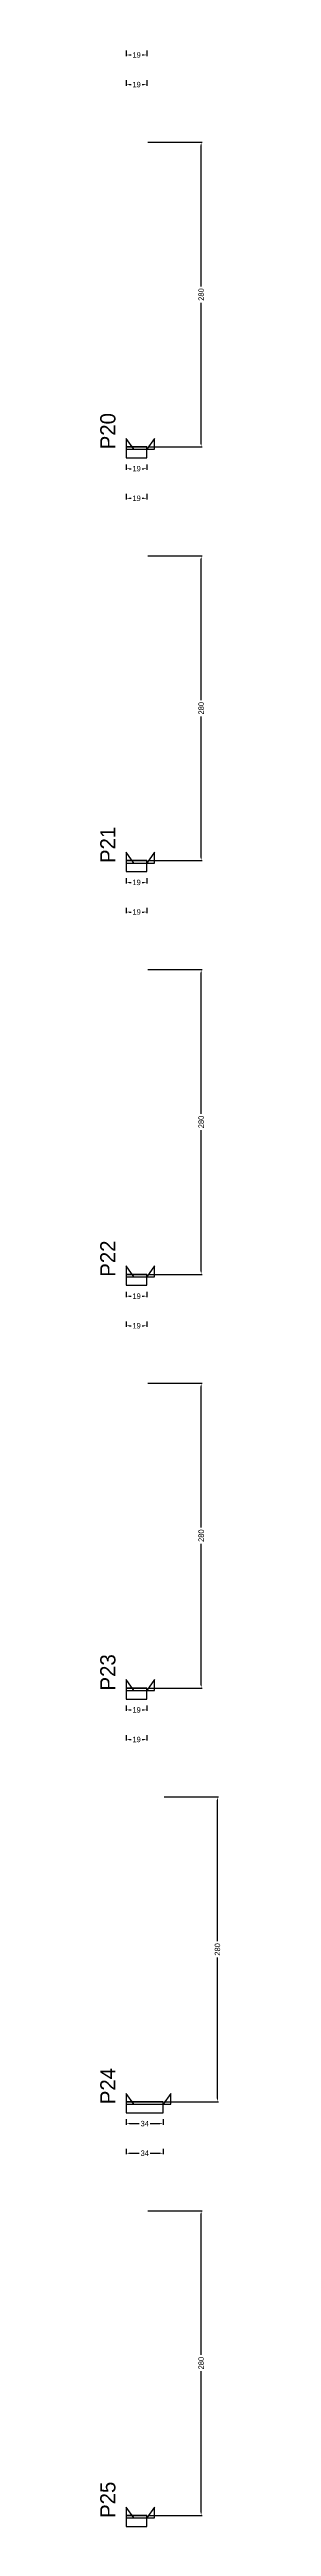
# Model space of a CAD drawing. Header units: centimetres. Extents: x -10500 to 4105, y -36866 to 295.
# Drawn here: x 3976 to 4087, y -9128 to -6853 of the extents above; entities that cross this region are included whole.
import ezdxf

# ---------------------------------------------------------------- set-up
doc = ezdxf.new("R2010")
doc.units = ezdxf.units.CM
for name, color, linetype in [('NOMENCLATURA', 7, 'Continuous'), ('SARR_2.2x10', 60, 'Continuous'), ('SARR_2.2x7', 40, 'Continuous')]:
    doc.layers.add(name, color=color, linetype=linetype)
doc.dimstyles.new('PAINEL-NOVA', dxfattribs={"dimtxt": 5, "dimasz": 3, "dimexe": 1, "dimexo": 1, "dimgap": 1, "dimtad": 1, "dimcen": 2.5, "dimazin": 3, "dimtfac": 1, "dimtmove": 0, "dimatfit": 3})

# ---------------------------------------------------------------- blocks, each defined once
blk = doc.blocks.new('_CLOSEDFILLED')
at = {"color": 0, "linetype": 'BYBLOCK'}
blk.add_solid([(-1, 0.16), (0, 0), (-1, -0.16)], dxfattribs=at)
blk = doc.blocks.new('*D489')
for p, q in [((4000, -6853.8), (4000, -6858.8)), ((4003, -6857.8), (4004.5, -6857.8)), ((4014.5, -6857.8), (4016, -6857.8)), ((4019, -6853.8), (4019, -6858.8))]:
    blk.add_line(p, q)
at = {"layer": 'Defpoints'}
for p in [(4000, -6852.8), (4000, -6857.8), (4019, -6852.8)]:
    blk.add_point(p, dxfattribs=at)
at = {"layer": 'SARR_2.2x10', "xscale": 3, "yscale": 3, "rotation": 180}
blk.add_blockref('_CLOSEDFILLED', (4000, -6857.8), dxfattribs=at)
at = {"layer": 'SARR_2.2x10', "xscale": 3, "yscale": 3}
blk.add_blockref('_CLOSEDFILLED', (4019, -6857.8), dxfattribs=at)
at = {"layer": 'SARR_2.2x10', "insert": (4009.5, -6857.8), "char_height": 5, "attachment_point": 5}
blk.add_mtext('19', dxfattribs=at)
blk = doc.blocks.new('*D494')
for p, q in [((4000, -6881), (4000, -6886)), ((4003, -6885), (4004.5, -6885)), ((4014.5, -6885), (4016, -6885)), ((4019, -6881), (4019, -6886))]:
    blk.add_line(p, q)
at = {"layer": 'Defpoints'}
for p in [(4000, -6880), (4000, -6885), (4019, -6880)]:
    blk.add_point(p, dxfattribs=at)
at = {"layer": 'SARR_2.2x10', "xscale": 3, "yscale": 3, "rotation": 180}
blk.add_blockref('_CLOSEDFILLED', (4000, -6885), dxfattribs=at)
at = {"layer": 'SARR_2.2x10', "xscale": 3, "yscale": 3}
blk.add_blockref('_CLOSEDFILLED', (4019, -6885), dxfattribs=at)
at = {"layer": 'SARR_2.2x10', "insert": (4009.5, -6885), "char_height": 5, "attachment_point": 5}
blk.add_mtext('19', dxfattribs=at)
blk = doc.blocks.new('*D515')
for p, q in [((4000, -7233.8), (4000, -7238.8)), ((4019, -7233.8), (4019, -7238.8)), ((4003, -7237.8), (4004.5, -7237.8)), ((4014.5, -7237.8), (4016, -7237.8))]:
    blk.add_line(p, q)
at = {"layer": 'Defpoints'}
for p in [(4000, -7232.8), (4019, -7232.8), (4000, -7237.8)]:
    blk.add_point(p, dxfattribs=at)
at = {"layer": 'SARR_2.2x10', "xscale": 3, "yscale": 3, "rotation": 180}
blk.add_blockref('_CLOSEDFILLED', (4000, -7237.8), dxfattribs=at)
at = {"layer": 'SARR_2.2x10', "xscale": 3, "yscale": 3}
blk.add_blockref('_CLOSEDFILLED', (4019, -7237.8), dxfattribs=at)
at = {"layer": 'SARR_2.2x10', "insert": (4009.5, -7237.8), "char_height": 5, "attachment_point": 5}
blk.add_mtext('19', dxfattribs=at)
blk = doc.blocks.new('*D516')
for p, q in [((4020, -6937.8), (4070, -6937.8)), ((4069, -7070.3), (4069, -6940.8)), ((4069, -7214.8), (4069, -7085.3)), ((4020, -7217.8), (4070, -7217.8))]:
    blk.add_line(p, q)
at = {"layer": 'Defpoints'}
for p in [(4019, -6937.8), (4019, -7217.8), (4069, -7217.8)]:
    blk.add_point(p, dxfattribs=at)
at = {"layer": 'SARR_2.2x10', "xscale": 3, "yscale": 3}
for p, rotation in [((4069, -6937.8), 90), ((4069, -7217.8), 270)]:
    blk.add_blockref('_CLOSEDFILLED', p, dxfattribs=dict(at, rotation=rotation))
at = {"layer": 'SARR_2.2x10', "insert": (4069, -7077.8), "char_height": 5, "attachment_point": 5, "rotation": 90}
blk.add_mtext('280', dxfattribs=at)
blk = doc.blocks.new('*D517')
for p, q in [((4020, -6937.8), (4070, -6937.8)), ((4069, -7070.3), (4069, -6940.8)), ((4069, -7214.8), (4069, -7085.3)), ((4020, -7217.8), (4070, -7217.8))]:
    blk.add_line(p, q)
at = {"layer": 'Defpoints'}
for p in [(4019, -6937.8), (4019, -7217.8), (4069, -7217.8)]:
    blk.add_point(p, dxfattribs=at)
at = {"layer": 'SARR_2.2x10', "xscale": 3, "yscale": 3}
for p, rotation in [((4069, -6937.8), 90), ((4069, -7217.8), 270)]:
    blk.add_blockref('_CLOSEDFILLED', p, dxfattribs=dict(at, rotation=rotation))
at = {"layer": 'SARR_2.2x10', "insert": (4069, -7077.8), "char_height": 5, "attachment_point": 5, "rotation": 90}
blk.add_mtext('280', dxfattribs=at)
blk = doc.blocks.new('*D518')
for p, q in [((4020, -6937.8), (4070, -6937.8)), ((4069, -7070.3), (4069, -6940.8)), ((4069, -7214.8), (4069, -7085.3)), ((4020, -7217.8), (4070, -7217.8))]:
    blk.add_line(p, q)
at = {"layer": 'Defpoints'}
for p in [(4019, -6937.8), (4019, -7217.8), (4069, -7217.8)]:
    blk.add_point(p, dxfattribs=at)
at = {"layer": 'SARR_2.2x10', "xscale": 3, "yscale": 3}
for p, rotation in [((4069, -6937.8), 90), ((4069, -7217.8), 270)]:
    blk.add_blockref('_CLOSEDFILLED', p, dxfattribs=dict(at, rotation=rotation))
at = {"layer": 'SARR_2.2x10', "insert": (4069, -7077.8), "char_height": 5, "attachment_point": 5, "rotation": 90}
blk.add_mtext('280', dxfattribs=at)
blk = doc.blocks.new('*D519')
for p, q in [((4020, -6937.8), (4070, -6937.8)), ((4069, -7070.3), (4069, -6940.8)), ((4069, -7214.8), (4069, -7085.3)), ((4020, -7217.8), (4070, -7217.8))]:
    blk.add_line(p, q)
at = {"layer": 'Defpoints'}
for p in [(4019, -6937.8), (4019, -7217.8), (4069, -7217.8)]:
    blk.add_point(p, dxfattribs=at)
at = {"layer": 'SARR_2.2x10', "xscale": 3, "yscale": 3}
for p, rotation in [((4069, -6937.8), 90), ((4069, -7217.8), 270)]:
    blk.add_blockref('_CLOSEDFILLED', p, dxfattribs=dict(at, rotation=rotation))
at = {"layer": 'SARR_2.2x10', "insert": (4069, -7077.8), "char_height": 5, "attachment_point": 5, "rotation": 90}
blk.add_mtext('280', dxfattribs=at)
blk = doc.blocks.new('*D520')
for p, q in [((4000, -7261), (4000, -7266)), ((4003, -7265), (4004.5, -7265)), ((4014.5, -7265), (4016, -7265)), ((4019, -7261), (4019, -7266))]:
    blk.add_line(p, q)
at = {"layer": 'Defpoints'}
for p in [(4000, -7260), (4000, -7265), (4019, -7260)]:
    blk.add_point(p, dxfattribs=at)
at = {"layer": 'SARR_2.2x10', "xscale": 3, "yscale": 3, "rotation": 180}
blk.add_blockref('_CLOSEDFILLED', (4000, -7265), dxfattribs=at)
at = {"layer": 'SARR_2.2x10', "xscale": 3, "yscale": 3}
blk.add_blockref('_CLOSEDFILLED', (4019, -7265), dxfattribs=at)
at = {"layer": 'SARR_2.2x10', "insert": (4009.5, -7265), "char_height": 5, "attachment_point": 5}
blk.add_mtext('19', dxfattribs=at)
blk = doc.blocks.new('GRA-E')
at = {"layer": 'SARR_2.2x7'}
blk.add_lwpolyline([(0, 0), (7, 0), (0, 10)], close=True, dxfattribs=at)
blk = doc.blocks.new('GRA-D')
at = {"layer": 'SARR_2.2x7'}
blk.add_lwpolyline([(0, 0), (7, 0), (7, 10)], close=True, dxfattribs=at)
blk = doc.blocks.new('*D541')
for p, q in [((4000, -7613.8), (4000, -7618.8)), ((4003, -7617.8), (4004.5, -7617.8)), ((4014.5, -7617.8), (4016, -7617.8)), ((4019, -7613.8), (4019, -7618.8))]:
    blk.add_line(p, q)
at = {"layer": 'Defpoints'}
for p in [(4000, -7612.8), (4000, -7617.8), (4019, -7612.8)]:
    blk.add_point(p, dxfattribs=at)
at = {"layer": 'SARR_2.2x10', "xscale": 3, "yscale": 3, "rotation": 180}
blk.add_blockref('_CLOSEDFILLED', (4000, -7617.8), dxfattribs=at)
at = {"layer": 'SARR_2.2x10', "xscale": 3, "yscale": 3}
blk.add_blockref('_CLOSEDFILLED', (4019, -7617.8), dxfattribs=at)
at = {"layer": 'SARR_2.2x10', "insert": (4009.5, -7617.8), "char_height": 5, "attachment_point": 5}
blk.add_mtext('19', dxfattribs=at)
blk = doc.blocks.new('*D542')
for p, q in [((4020, -7317.8), (4070, -7317.8)), ((4069, -7450.3), (4069, -7320.8)), ((4069, -7594.8), (4069, -7465.3)), ((4020, -7597.8), (4070, -7597.8))]:
    blk.add_line(p, q)
at = {"layer": 'Defpoints'}
for p in [(4019, -7317.8), (4019, -7597.8), (4069, -7597.8)]:
    blk.add_point(p, dxfattribs=at)
at = {"layer": 'SARR_2.2x10', "xscale": 3, "yscale": 3}
for p, rotation in [((4069, -7317.8), 90), ((4069, -7597.8), 270)]:
    blk.add_blockref('_CLOSEDFILLED', p, dxfattribs=dict(at, rotation=rotation))
at = {"layer": 'SARR_2.2x10', "insert": (4069, -7457.8), "char_height": 5, "attachment_point": 5, "rotation": 90}
blk.add_mtext('280', dxfattribs=at)
blk = doc.blocks.new('*D543')
for p, q in [((4020, -7317.8), (4070, -7317.8)), ((4069, -7450.3), (4069, -7320.8)), ((4069, -7594.8), (4069, -7465.3)), ((4020, -7597.8), (4070, -7597.8))]:
    blk.add_line(p, q)
at = {"layer": 'Defpoints'}
for p in [(4019, -7317.8), (4019, -7597.8), (4069, -7597.8)]:
    blk.add_point(p, dxfattribs=at)
at = {"layer": 'SARR_2.2x10', "xscale": 3, "yscale": 3}
for p, rotation in [((4069, -7317.8), 90), ((4069, -7597.8), 270)]:
    blk.add_blockref('_CLOSEDFILLED', p, dxfattribs=dict(at, rotation=rotation))
at = {"layer": 'SARR_2.2x10', "insert": (4069, -7457.8), "char_height": 5, "attachment_point": 5, "rotation": 90}
blk.add_mtext('280', dxfattribs=at)
blk = doc.blocks.new('*D544')
for p, q in [((4020, -7317.8), (4070, -7317.8)), ((4069, -7450.3), (4069, -7320.8)), ((4069, -7594.8), (4069, -7465.3)), ((4020, -7597.8), (4070, -7597.8))]:
    blk.add_line(p, q)
at = {"layer": 'Defpoints'}
for p in [(4019, -7317.8), (4019, -7597.8), (4069, -7597.8)]:
    blk.add_point(p, dxfattribs=at)
at = {"layer": 'SARR_2.2x10', "xscale": 3, "yscale": 3}
for p, rotation in [((4069, -7317.8), 90), ((4069, -7597.8), 270)]:
    blk.add_blockref('_CLOSEDFILLED', p, dxfattribs=dict(at, rotation=rotation))
at = {"layer": 'SARR_2.2x10', "insert": (4069, -7457.8), "char_height": 5, "attachment_point": 5, "rotation": 90}
blk.add_mtext('280', dxfattribs=at)
blk = doc.blocks.new('*D545')
for p, q in [((4020, -7317.8), (4070, -7317.8)), ((4069, -7450.3), (4069, -7320.8)), ((4069, -7594.8), (4069, -7465.3)), ((4020, -7597.8), (4070, -7597.8))]:
    blk.add_line(p, q)
at = {"layer": 'Defpoints'}
for p in [(4019, -7317.8), (4019, -7597.8), (4069, -7597.8)]:
    blk.add_point(p, dxfattribs=at)
at = {"layer": 'SARR_2.2x10', "xscale": 3, "yscale": 3}
for p, rotation in [((4069, -7317.8), 90), ((4069, -7597.8), 270)]:
    blk.add_blockref('_CLOSEDFILLED', p, dxfattribs=dict(at, rotation=rotation))
at = {"layer": 'SARR_2.2x10', "insert": (4069, -7457.8), "char_height": 5, "attachment_point": 5, "rotation": 90}
blk.add_mtext('280', dxfattribs=at)
blk = doc.blocks.new('*D546')
for p, q in [((4000, -7641), (4000, -7646)), ((4019, -7641), (4019, -7646)), ((4003, -7645), (4004.5, -7645)), ((4014.5, -7645), (4016, -7645))]:
    blk.add_line(p, q)
at = {"layer": 'Defpoints'}
for p in [(4000, -7640), (4019, -7640), (4000, -7645)]:
    blk.add_point(p, dxfattribs=at)
at = {"layer": 'SARR_2.2x10', "xscale": 3, "yscale": 3, "rotation": 180}
blk.add_blockref('_CLOSEDFILLED', (4000, -7645), dxfattribs=at)
at = {"layer": 'SARR_2.2x10', "xscale": 3, "yscale": 3}
blk.add_blockref('_CLOSEDFILLED', (4019, -7645), dxfattribs=at)
at = {"layer": 'SARR_2.2x10', "insert": (4009.5, -7645), "char_height": 5, "attachment_point": 5}
blk.add_mtext('19', dxfattribs=at)
blk = doc.blocks.new('*D567')
for p, q in [((4000, -7993.8), (4000, -7998.8)), ((4003, -7997.8), (4004.5, -7997.8)), ((4014.5, -7997.8), (4016, -7997.8)), ((4019, -7993.8), (4019, -7998.8))]:
    blk.add_line(p, q)
at = {"layer": 'Defpoints'}
for p in [(4000, -7992.8), (4000, -7997.8), (4019, -7992.8)]:
    blk.add_point(p, dxfattribs=at)
at = {"layer": 'SARR_2.2x10', "xscale": 3, "yscale": 3, "rotation": 180}
blk.add_blockref('_CLOSEDFILLED', (4000, -7997.8), dxfattribs=at)
at = {"layer": 'SARR_2.2x10', "xscale": 3, "yscale": 3}
blk.add_blockref('_CLOSEDFILLED', (4019, -7997.8), dxfattribs=at)
at = {"layer": 'SARR_2.2x10', "insert": (4009.5, -7997.8), "char_height": 5, "attachment_point": 5}
blk.add_mtext('19', dxfattribs=at)
blk = doc.blocks.new('*D568')
for p, q in [((4020, -7697.8), (4070, -7697.8)), ((4069, -7830.3), (4069, -7700.8)), ((4069, -7974.8), (4069, -7845.3)), ((4020, -7977.8), (4070, -7977.8))]:
    blk.add_line(p, q)
at = {"layer": 'Defpoints'}
for p in [(4019, -7697.8), (4019, -7977.8), (4069, -7977.8)]:
    blk.add_point(p, dxfattribs=at)
at = {"layer": 'SARR_2.2x10', "xscale": 3, "yscale": 3}
for p, rotation in [((4069, -7697.8), 90), ((4069, -7977.8), 270)]:
    blk.add_blockref('_CLOSEDFILLED', p, dxfattribs=dict(at, rotation=rotation))
at = {"layer": 'SARR_2.2x10', "insert": (4069, -7837.8), "char_height": 5, "attachment_point": 5, "rotation": 90}
blk.add_mtext('280', dxfattribs=at)
blk = doc.blocks.new('*D569')
for p, q in [((4020, -7697.8), (4070, -7697.8)), ((4069, -7830.3), (4069, -7700.8)), ((4069, -7974.8), (4069, -7845.3)), ((4020, -7977.8), (4070, -7977.8))]:
    blk.add_line(p, q)
at = {"layer": 'Defpoints'}
for p in [(4019, -7697.8), (4019, -7977.8), (4069, -7977.8)]:
    blk.add_point(p, dxfattribs=at)
at = {"layer": 'SARR_2.2x10', "xscale": 3, "yscale": 3}
for p, rotation in [((4069, -7697.8), 90), ((4069, -7977.8), 270)]:
    blk.add_blockref('_CLOSEDFILLED', p, dxfattribs=dict(at, rotation=rotation))
at = {"layer": 'SARR_2.2x10', "insert": (4069, -7837.8), "char_height": 5, "attachment_point": 5, "rotation": 90}
blk.add_mtext('280', dxfattribs=at)
blk = doc.blocks.new('*D570')
for p, q in [((4020, -7697.8), (4070, -7697.8)), ((4069, -7830.3), (4069, -7700.8)), ((4069, -7974.8), (4069, -7845.3)), ((4020, -7977.8), (4070, -7977.8))]:
    blk.add_line(p, q)
at = {"layer": 'Defpoints'}
for p in [(4019, -7697.8), (4019, -7977.8), (4069, -7977.8)]:
    blk.add_point(p, dxfattribs=at)
at = {"layer": 'SARR_2.2x10', "xscale": 3, "yscale": 3}
for p, rotation in [((4069, -7697.8), 90), ((4069, -7977.8), 270)]:
    blk.add_blockref('_CLOSEDFILLED', p, dxfattribs=dict(at, rotation=rotation))
at = {"layer": 'SARR_2.2x10', "insert": (4069, -7837.8), "char_height": 5, "attachment_point": 5, "rotation": 90}
blk.add_mtext('280', dxfattribs=at)
blk = doc.blocks.new('*D571')
for p, q in [((4020, -7697.8), (4070, -7697.8)), ((4069, -7830.3), (4069, -7700.8)), ((4069, -7974.8), (4069, -7845.3)), ((4020, -7977.8), (4070, -7977.8))]:
    blk.add_line(p, q)
at = {"layer": 'Defpoints'}
for p in [(4019, -7697.8), (4019, -7977.8), (4069, -7977.8)]:
    blk.add_point(p, dxfattribs=at)
at = {"layer": 'SARR_2.2x10', "xscale": 3, "yscale": 3}
for p, rotation in [((4069, -7697.8), 90), ((4069, -7977.8), 270)]:
    blk.add_blockref('_CLOSEDFILLED', p, dxfattribs=dict(at, rotation=rotation))
at = {"layer": 'SARR_2.2x10', "insert": (4069, -7837.8), "char_height": 5, "attachment_point": 5, "rotation": 90}
blk.add_mtext('280', dxfattribs=at)
blk = doc.blocks.new('*D572')
for p, q in [((4000, -8021), (4000, -8026)), ((4003, -8025), (4004.5, -8025)), ((4014.5, -8025), (4016, -8025)), ((4019, -8021), (4019, -8026))]:
    blk.add_line(p, q)
at = {"layer": 'Defpoints'}
for p in [(4000, -8020), (4000, -8025), (4019, -8020)]:
    blk.add_point(p, dxfattribs=at)
at = {"layer": 'SARR_2.2x10', "xscale": 3, "yscale": 3, "rotation": 180}
blk.add_blockref('_CLOSEDFILLED', (4000, -8025), dxfattribs=at)
at = {"layer": 'SARR_2.2x10', "xscale": 3, "yscale": 3}
blk.add_blockref('_CLOSEDFILLED', (4019, -8025), dxfattribs=at)
at = {"layer": 'SARR_2.2x10', "insert": (4009.5, -8025), "char_height": 5, "attachment_point": 5}
blk.add_mtext('19', dxfattribs=at)
blk = doc.blocks.new('*D593')
for p, q in [((4000, -8373.8), (4000, -8378.8)), ((4003, -8377.8), (4004.5, -8377.8)), ((4014.5, -8377.8), (4016, -8377.8)), ((4019, -8373.8), (4019, -8378.8))]:
    blk.add_line(p, q)
at = {"layer": 'Defpoints'}
for p in [(4000, -8372.8), (4000, -8377.8), (4019, -8372.8)]:
    blk.add_point(p, dxfattribs=at)
at = {"layer": 'SARR_2.2x10', "xscale": 3, "yscale": 3, "rotation": 180}
blk.add_blockref('_CLOSEDFILLED', (4000, -8377.8), dxfattribs=at)
at = {"layer": 'SARR_2.2x10', "xscale": 3, "yscale": 3}
blk.add_blockref('_CLOSEDFILLED', (4019, -8377.8), dxfattribs=at)
at = {"layer": 'SARR_2.2x10', "insert": (4009.5, -8377.8), "char_height": 5, "attachment_point": 5}
blk.add_mtext('19', dxfattribs=at)
blk = doc.blocks.new('*D594')
for p, q in [((4020, -8077.8), (4070, -8077.8)), ((4069, -8210.3), (4069, -8080.8)), ((4069, -8354.8), (4069, -8225.3)), ((4020, -8357.8), (4070, -8357.8))]:
    blk.add_line(p, q)
at = {"layer": 'Defpoints'}
for p in [(4019, -8077.8), (4019, -8357.8), (4069, -8357.8)]:
    blk.add_point(p, dxfattribs=at)
at = {"layer": 'SARR_2.2x10', "xscale": 3, "yscale": 3}
for p, rotation in [((4069, -8077.8), 90), ((4069, -8357.8), 270)]:
    blk.add_blockref('_CLOSEDFILLED', p, dxfattribs=dict(at, rotation=rotation))
at = {"layer": 'SARR_2.2x10', "insert": (4069, -8217.8), "char_height": 5, "attachment_point": 5, "rotation": 90}
blk.add_mtext('280', dxfattribs=at)
blk = doc.blocks.new('*D595')
for p, q in [((4020, -8077.8), (4070, -8077.8)), ((4069, -8210.3), (4069, -8080.8)), ((4069, -8354.8), (4069, -8225.3)), ((4020, -8357.8), (4070, -8357.8))]:
    blk.add_line(p, q)
at = {"layer": 'Defpoints'}
for p in [(4019, -8077.8), (4019, -8357.8), (4069, -8357.8)]:
    blk.add_point(p, dxfattribs=at)
at = {"layer": 'SARR_2.2x10', "xscale": 3, "yscale": 3}
for p, rotation in [((4069, -8077.8), 90), ((4069, -8357.8), 270)]:
    blk.add_blockref('_CLOSEDFILLED', p, dxfattribs=dict(at, rotation=rotation))
at = {"layer": 'SARR_2.2x10', "insert": (4069, -8217.8), "char_height": 5, "attachment_point": 5, "rotation": 90}
blk.add_mtext('280', dxfattribs=at)
blk = doc.blocks.new('*D596')
for p, q in [((4020, -8077.8), (4070, -8077.8)), ((4069, -8210.3), (4069, -8080.8)), ((4069, -8354.8), (4069, -8225.3)), ((4020, -8357.8), (4070, -8357.8))]:
    blk.add_line(p, q)
at = {"layer": 'Defpoints'}
for p in [(4019, -8077.8), (4019, -8357.8), (4069, -8357.8)]:
    blk.add_point(p, dxfattribs=at)
at = {"layer": 'SARR_2.2x10', "xscale": 3, "yscale": 3}
for p, rotation in [((4069, -8077.8), 90), ((4069, -8357.8), 270)]:
    blk.add_blockref('_CLOSEDFILLED', p, dxfattribs=dict(at, rotation=rotation))
at = {"layer": 'SARR_2.2x10', "insert": (4069, -8217.8), "char_height": 5, "attachment_point": 5, "rotation": 90}
blk.add_mtext('280', dxfattribs=at)
blk = doc.blocks.new('*D597')
for p, q in [((4020, -8077.8), (4070, -8077.8)), ((4069, -8210.3), (4069, -8080.8)), ((4069, -8354.8), (4069, -8225.3)), ((4020, -8357.8), (4070, -8357.8))]:
    blk.add_line(p, q)
at = {"layer": 'Defpoints'}
for p in [(4019, -8077.8), (4019, -8357.8), (4069, -8357.8)]:
    blk.add_point(p, dxfattribs=at)
at = {"layer": 'SARR_2.2x10', "xscale": 3, "yscale": 3}
for p, rotation in [((4069, -8077.8), 90), ((4069, -8357.8), 270)]:
    blk.add_blockref('_CLOSEDFILLED', p, dxfattribs=dict(at, rotation=rotation))
at = {"layer": 'SARR_2.2x10', "insert": (4069, -8217.8), "char_height": 5, "attachment_point": 5, "rotation": 90}
blk.add_mtext('280', dxfattribs=at)
blk = doc.blocks.new('*D598')
for p, q in [((4000, -8401), (4000, -8406)), ((4003, -8405), (4004.5, -8405)), ((4014.5, -8405), (4016, -8405)), ((4019, -8401), (4019, -8406))]:
    blk.add_line(p, q)
at = {"layer": 'Defpoints'}
for p in [(4000, -8400), (4000, -8405), (4019, -8400)]:
    blk.add_point(p, dxfattribs=at)
at = {"layer": 'SARR_2.2x10', "xscale": 3, "yscale": 3, "rotation": 180}
blk.add_blockref('_CLOSEDFILLED', (4000, -8405), dxfattribs=at)
at = {"layer": 'SARR_2.2x10', "xscale": 3, "yscale": 3}
blk.add_blockref('_CLOSEDFILLED', (4019, -8405), dxfattribs=at)
at = {"layer": 'SARR_2.2x10', "insert": (4009.5, -8405), "char_height": 5, "attachment_point": 5}
blk.add_mtext('19', dxfattribs=at)
blk = doc.blocks.new('*D619')
for p, q in [((4000, -8753.8), (4000, -8758.8)), ((4003, -8757.8), (4012, -8757.8)), ((4022, -8757.8), (4031, -8757.8)), ((4034, -8753.8), (4034, -8758.8))]:
    blk.add_line(p, q)
at = {"layer": 'Defpoints'}
for p in [(4000, -8752.8), (4000, -8757.8), (4034, -8752.8)]:
    blk.add_point(p, dxfattribs=at)
at = {"layer": 'SARR_2.2x10', "xscale": 3, "yscale": 3, "rotation": 180}
blk.add_blockref('_CLOSEDFILLED', (4000, -8757.8), dxfattribs=at)
at = {"layer": 'SARR_2.2x10', "xscale": 3, "yscale": 3}
blk.add_blockref('_CLOSEDFILLED', (4034, -8757.8), dxfattribs=at)
at = {"layer": 'SARR_2.2x10', "insert": (4017, -8757.8), "char_height": 5, "attachment_point": 5}
blk.add_mtext('34', dxfattribs=at)
blk = doc.blocks.new('*D620')
for p, q in [((4035, -8457.8), (4085, -8457.8)), ((4084, -8590.3), (4084, -8460.8)), ((4084, -8734.8), (4084, -8605.3)), ((4035, -8737.8), (4085, -8737.8))]:
    blk.add_line(p, q)
at = {"layer": 'Defpoints'}
for p in [(4034, -8457.8), (4034, -8737.8), (4084, -8737.8)]:
    blk.add_point(p, dxfattribs=at)
at = {"layer": 'SARR_2.2x10', "xscale": 3, "yscale": 3}
for p, rotation in [((4084, -8457.8), 90), ((4084, -8737.8), 270)]:
    blk.add_blockref('_CLOSEDFILLED', p, dxfattribs=dict(at, rotation=rotation))
at = {"layer": 'SARR_2.2x10', "insert": (4084, -8597.8), "char_height": 5, "attachment_point": 5, "rotation": 90}
blk.add_mtext('280', dxfattribs=at)
blk = doc.blocks.new('*D621')
for p, q in [((4035, -8457.8), (4085, -8457.8)), ((4084, -8590.3), (4084, -8460.8)), ((4084, -8734.8), (4084, -8605.3)), ((4035, -8737.8), (4085, -8737.8))]:
    blk.add_line(p, q)
at = {"layer": 'Defpoints'}
for p in [(4034, -8457.8), (4034, -8737.8), (4084, -8737.8)]:
    blk.add_point(p, dxfattribs=at)
at = {"layer": 'SARR_2.2x10', "xscale": 3, "yscale": 3}
for p, rotation in [((4084, -8457.8), 90), ((4084, -8737.8), 270)]:
    blk.add_blockref('_CLOSEDFILLED', p, dxfattribs=dict(at, rotation=rotation))
at = {"layer": 'SARR_2.2x10', "insert": (4084, -8597.8), "char_height": 5, "attachment_point": 5, "rotation": 90}
blk.add_mtext('280', dxfattribs=at)
blk = doc.blocks.new('*D622')
for p, q in [((4035, -8457.8), (4085, -8457.8)), ((4084, -8590.3), (4084, -8460.8)), ((4084, -8734.8), (4084, -8605.3)), ((4035, -8737.8), (4085, -8737.8))]:
    blk.add_line(p, q)
at = {"layer": 'Defpoints'}
for p in [(4034, -8457.8), (4034, -8737.8), (4084, -8737.8)]:
    blk.add_point(p, dxfattribs=at)
at = {"layer": 'SARR_2.2x10', "xscale": 3, "yscale": 3}
for p, rotation in [((4084, -8457.8), 90), ((4084, -8737.8), 270)]:
    blk.add_blockref('_CLOSEDFILLED', p, dxfattribs=dict(at, rotation=rotation))
at = {"layer": 'SARR_2.2x10', "insert": (4084, -8597.8), "char_height": 5, "attachment_point": 5, "rotation": 90}
blk.add_mtext('280', dxfattribs=at)
blk = doc.blocks.new('*D623')
for p, q in [((4035, -8457.8), (4085, -8457.8)), ((4084, -8590.3), (4084, -8460.8)), ((4084, -8734.8), (4084, -8605.3)), ((4035, -8737.8), (4085, -8737.8))]:
    blk.add_line(p, q)
at = {"layer": 'Defpoints'}
for p in [(4034, -8457.8), (4034, -8737.8), (4084, -8737.8)]:
    blk.add_point(p, dxfattribs=at)
at = {"layer": 'SARR_2.2x10', "xscale": 3, "yscale": 3}
for p, rotation in [((4084, -8457.8), 90), ((4084, -8737.8), 270)]:
    blk.add_blockref('_CLOSEDFILLED', p, dxfattribs=dict(at, rotation=rotation))
at = {"layer": 'SARR_2.2x10', "insert": (4084, -8597.8), "char_height": 5, "attachment_point": 5, "rotation": 90}
blk.add_mtext('280', dxfattribs=at)
blk = doc.blocks.new('*D624')
for p, q in [((4000, -8781), (4000, -8786)), ((4034, -8781), (4034, -8786)), ((4003, -8785), (4012, -8785)), ((4022, -8785), (4031, -8785))]:
    blk.add_line(p, q)
at = {"layer": 'Defpoints'}
for p in [(4000, -8780), (4034, -8780), (4000, -8785)]:
    blk.add_point(p, dxfattribs=at)
at = {"layer": 'SARR_2.2x10', "xscale": 3, "yscale": 3, "rotation": 180}
blk.add_blockref('_CLOSEDFILLED', (4000, -8785), dxfattribs=at)
at = {"layer": 'SARR_2.2x10', "xscale": 3, "yscale": 3}
blk.add_blockref('_CLOSEDFILLED', (4034, -8785), dxfattribs=at)
at = {"layer": 'SARR_2.2x10', "insert": (4017, -8785), "char_height": 5, "attachment_point": 5}
blk.add_mtext('34', dxfattribs=at)
blk = doc.blocks.new('*D646')
for p, q in [((4020, -8837.8), (4070, -8837.8)), ((4069, -8970.3), (4069, -8840.8)), ((4069, -9114.8), (4069, -8985.3)), ((4020, -9117.8), (4070, -9117.8))]:
    blk.add_line(p, q)
at = {"layer": 'Defpoints'}
for p in [(4019, -8837.8), (4019, -9117.8), (4069, -9117.8)]:
    blk.add_point(p, dxfattribs=at)
at = {"layer": 'SARR_2.2x10', "xscale": 3, "yscale": 3}
for p, rotation in [((4069, -8837.8), 90), ((4069, -9117.8), 270)]:
    blk.add_blockref('_CLOSEDFILLED', p, dxfattribs=dict(at, rotation=rotation))
at = {"layer": 'SARR_2.2x10', "insert": (4069, -8977.8), "char_height": 5, "attachment_point": 5, "rotation": 90}
blk.add_mtext('280', dxfattribs=at)
blk = doc.blocks.new('*D647')
for p, q in [((4020, -8837.8), (4070, -8837.8)), ((4069, -8970.3), (4069, -8840.8)), ((4069, -9114.8), (4069, -8985.3)), ((4020, -9117.8), (4070, -9117.8))]:
    blk.add_line(p, q)
at = {"layer": 'Defpoints'}
for p in [(4019, -8837.8), (4019, -9117.8), (4069, -9117.8)]:
    blk.add_point(p, dxfattribs=at)
at = {"layer": 'SARR_2.2x10', "xscale": 3, "yscale": 3}
for p, rotation in [((4069, -8837.8), 90), ((4069, -9117.8), 270)]:
    blk.add_blockref('_CLOSEDFILLED', p, dxfattribs=dict(at, rotation=rotation))
at = {"layer": 'SARR_2.2x10', "insert": (4069, -8977.8), "char_height": 5, "attachment_point": 5, "rotation": 90}
blk.add_mtext('280', dxfattribs=at)
blk = doc.blocks.new('*D648')
for p, q in [((4020, -8837.8), (4070, -8837.8)), ((4069, -8970.3), (4069, -8840.8)), ((4069, -9114.8), (4069, -8985.3)), ((4020, -9117.8), (4070, -9117.8))]:
    blk.add_line(p, q)
at = {"layer": 'Defpoints'}
for p in [(4019, -8837.8), (4019, -9117.8), (4069, -9117.8)]:
    blk.add_point(p, dxfattribs=at)
at = {"layer": 'SARR_2.2x10', "xscale": 3, "yscale": 3}
for p, rotation in [((4069, -8837.8), 90), ((4069, -9117.8), 270)]:
    blk.add_blockref('_CLOSEDFILLED', p, dxfattribs=dict(at, rotation=rotation))
at = {"layer": 'SARR_2.2x10', "insert": (4069, -8977.8), "char_height": 5, "attachment_point": 5, "rotation": 90}
blk.add_mtext('280', dxfattribs=at)
blk = doc.blocks.new('*D649')
for p, q in [((4020, -8837.8), (4070, -8837.8)), ((4069, -8970.3), (4069, -8840.8)), ((4069, -9114.8), (4069, -8985.3)), ((4020, -9117.8), (4070, -9117.8))]:
    blk.add_line(p, q)
at = {"layer": 'Defpoints'}
for p in [(4019, -8837.8), (4019, -9117.8), (4069, -9117.8)]:
    blk.add_point(p, dxfattribs=at)
at = {"layer": 'SARR_2.2x10', "xscale": 3, "yscale": 3}
for p, rotation in [((4069, -8837.8), 90), ((4069, -9117.8), 270)]:
    blk.add_blockref('_CLOSEDFILLED', p, dxfattribs=dict(at, rotation=rotation))
at = {"layer": 'SARR_2.2x10', "insert": (4069, -8977.8), "char_height": 5, "attachment_point": 5, "rotation": 90}
blk.add_mtext('280', dxfattribs=at)

msp = doc.modelspace()

# ---------------------------------------------------------------- linework, layer by layer
at = {"layer": 'SARR_2.2x10'}
for p, q in [((4019, -7217.8), (4000, -7217.8)), ((4000, -7217.8), (4000, -7227.8)), ((4000, -7227.8), (4019, -7227.8)), ((4019, -7227.8), (4019, -7217.8)), ((4019, -7597.8), (4000, -7597.8)), ((4000, -7597.8), (4000, -7607.8)), ((4019, -7607.8), (4019, -7597.8)), ((4000, -7607.8), (4019, -7607.8)), ((4019, -7977.8), (4000, -7977.8)), ((4000, -7977.8), (4000, -7987.8)), ((4019, -7987.8), (4019, -7977.8)), ((4000, -7987.8), (4019, -7987.8)), ((4019, -8357.8), (4000, -8357.8)), ((4000, -8357.8), (4000, -8367.8)), ((4000, -8367.8), (4019, -8367.8)), ((4019, -8367.8), (4019, -8357.8)), ((4034, -8737.8), (4000, -8737.8)), ((4000, -8737.8), (4000, -8747.8)), ((4000, -8747.8), (4034, -8747.8)), ((4034, -8747.8), (4034, -8737.8)), ((4019, -9117.8), (4000, -9117.8)), ((4000, -9117.8), (4000, -9127.8)), ((4019, -9127.8), (4019, -9117.8)), ((4000, -9127.8), (4019, -9127.8))]:
    msp.add_line(p, q, dxfattribs=at)
at = {"layer": 'SARR_2.2x7'}
for p, q in [((4019, -7217.8), (4000, -7217.8)), ((4000, -7217.8), (4000, -7220)), ((4000, -7217.8), (4007, -7217.8)), ((4000, -7217.8), (4007, -7217.8)), ((4000, -7217.8), (4007, -7217.8)), ((4000, -7217.8), (4007, -7217.8)), ((4000, -7220), (4019, -7220)), ((4007, -7217.8), (4019, -7217.8)), ((4007, -7217.8), (4019, -7217.8)), ((4007, -7217.8), (4019, -7217.8)), ((4007, -7217.8), (4019, -7217.8)), ((4019, -7220), (4019, -7217.8)), ((4019, -7597.8), (4000, -7597.8)), ((4000, -7597.8), (4000, -7600)), ((4000, -7597.8), (4007, -7597.8)), ((4000, -7597.8), (4007, -7597.8)), ((4000, -7597.8), (4007, -7597.8)), ((4000, -7597.8), (4007, -7597.8)), ((4007, -7597.8), (4019, -7597.8)), ((4007, -7597.8), (4019, -7597.8)), ((4007, -7597.8), (4019, -7597.8)), ((4007, -7597.8), (4019, -7597.8)), ((4019, -7600), (4019, -7597.8)), ((4000, -7600), (4019, -7600)), ((4019, -7977.8), (4000, -7977.8)), ((4000, -7977.8), (4000, -7980)), ((4000, -7977.8), (4007, -7977.8)), ((4000, -7977.8), (4007, -7977.8)), ((4000, -7977.8), (4007, -7977.8)), ((4000, -7977.8), (4007, -7977.8)), ((4000, -7980), (4019, -7980)), ((4007, -7977.8), (4019, -7977.8)), ((4007, -7977.8), (4019, -7977.8)), ((4007, -7977.8), (4019, -7977.8)), ((4007, -7977.8), (4019, -7977.8)), ((4019, -7980), (4019, -7977.8)), ((4019, -8357.8), (4000, -8357.8)), ((4000, -8357.8), (4000, -8360)), ((4000, -8357.8), (4007, -8357.8)), ((4000, -8357.8), (4007, -8357.8)), ((4000, -8357.8), (4007, -8357.8)), ((4000, -8357.8), (4007, -8357.8)), ((4000, -8360), (4019, -8360)), ((4007, -8357.8), (4019, -8357.8)), ((4007, -8357.8), (4019, -8357.8)), ((4007, -8357.8), (4019, -8357.8)), ((4007, -8357.8), (4019, -8357.8)), ((4019, -8360), (4019, -8357.8)), ((4034, -8737.8), (4000, -8737.8)), ((4000, -8737.8), (4000, -8740)), ((4000, -8737.8), (4007, -8737.8)), ((4000, -8737.8), (4007, -8737.8)), ((4000, -8737.8), (4007, -8737.8)), ((4000, -8737.8), (4007, -8737.8)), ((4000, -8740), (4034, -8740)), ((4007, -8737.8), (4034, -8737.8)), ((4007, -8737.8), (4034, -8737.8)), ((4007, -8737.8), (4034, -8737.8)), ((4007, -8737.8), (4034, -8737.8)), ((4034, -8740), (4034, -8737.8)), ((4019, -9117.8), (4000, -9117.8)), ((4000, -9117.8), (4000, -9120)), ((4000, -9117.8), (4007, -9117.8)), ((4000, -9117.8), (4007, -9117.8)), ((4000, -9117.8), (4007, -9117.8)), ((4000, -9117.8), (4007, -9117.8)), ((4000, -9120), (4019, -9120)), ((4007, -9117.8), (4019, -9117.8)), ((4007, -9117.8), (4019, -9117.8)), ((4007, -9117.8), (4019, -9117.8)), ((4007, -9117.8), (4019, -9117.8)), ((4019, -9120), (4019, -9117.8))]:
    msp.add_line(p, q, dxfattribs=at)

# ---------------------------------------------------------------- block references
for name, p in [('GRA-E', (4000, -7220)), ('GRA-D', (4019, -7220)), ('GRA-E', (4000, -7600)), ('GRA-D', (4019, -7600)), ('GRA-E', (4000, -7980)), ('GRA-D', (4019, -7980)), ('GRA-E', (4000, -8360)), ('GRA-D', (4019, -8360)), ('GRA-E', (4000, -8740)), ('GRA-D', (4034, -8740)), ('GRA-E', (4000, -9120)), ('GRA-D', (4019, -9120))]:
    msp.add_blockref(name, p, dxfattribs=at)

# ---------------------------------------------------------------- texts
at = {"layer": 'NOMENCLATURA'}
for s, p in [('P20', (3990, -7220)), ('P21', (3990, -7600)), ('P22', (3990, -7980)), ('P23', (3990, -8360)), ('P24', (3990, -8740)), ('P25', (3990, -9120))]:
    msp.add_text(s, height=14, rotation=90, dxfattribs=at).set_placement(p)

# ---------------------------------------------------------------- dimensions: what is measured, and where the dimension line sits
at = {"layer": 'SARR_2.2x10'}
for base, p1, p2, picture, middle in [((4000, -6857.8), (4000, -6852.8), (4019, -6852.8), '*D489', (4009.5, -6857.8)), ((4000, -6885), (4000, -6880), (4019, -6880), '*D494', (4009.5, -6885)), ((4000, -7237.8), (4000, -7232.8), (4019, -7232.8), '*D515', (4009.5, -7237.8)), ((4000, -7265), (4000, -7260), (4019, -7260), '*D520', (4009.5, -7265)), ((4000, -7617.8), (4000, -7612.8), (4019, -7612.8), '*D541', (4009.5, -7617.8)), ((4000, -7645), (4000, -7640), (4019, -7640), '*D546', (4009.5, -7645)), ((4000, -7997.8), (4000, -7992.8), (4019, -7992.8), '*D567', (4009.5, -7997.8)), ((4000, -8025), (4000, -8020), (4019, -8020), '*D572', (4009.5, -8025)), ((4000, -8377.8), (4000, -8372.8), (4019, -8372.8), '*D593', (4009.5, -8377.8)), ((4000, -8405), (4000, -8400), (4019, -8400), '*D598', (4009.5, -8405)), ((4000, -8757.8), (4000, -8752.8), (4034, -8752.8), '*D619', (4017, -8757.8)), ((4000, -8785), (4000, -8780), (4034, -8780), '*D624', (4017, -8785))]:
    dim = msp.add_linear_dim(base=base, p1=p1, p2=p2, dimstyle='PAINEL-NOVA', dxfattribs=at)
    dim.commit()
    dim.dimension.update_dxf_attribs({"geometry": picture, "text_midpoint": middle})
for base, p1, p2, picture, middle in [((4069, -7217.8), (4019, -7217.8), (4019, -6937.8), '*D516', (4069, -7077.8)), ((4069, -7217.8), (4019, -7217.8), (4019, -6937.8), '*D517', (4069, -7077.8)), ((4069, -7217.8), (4019, -7217.8), (4019, -6937.8), '*D518', (4069, -7077.8)), ((4069, -7217.8), (4019, -7217.8), (4019, -6937.8), '*D519', (4069, -7077.8)), ((4069, -7597.8), (4019, -7597.8), (4019, -7317.8), '*D542', (4069, -7457.8)), ((4069, -7597.8), (4019, -7597.8), (4019, -7317.8), '*D543', (4069, -7457.8)), ((4069, -7597.8), (4019, -7597.8), (4019, -7317.8), '*D544', (4069, -7457.8)), ((4069, -7597.8), (4019, -7597.8), (4019, -7317.8), '*D545', (4069, -7457.8)), ((4069, -7977.8), (4019, -7977.8), (4019, -7697.8), '*D568', (4069, -7837.8)), ((4069, -7977.8), (4019, -7977.8), (4019, -7697.8), '*D569', (4069, -7837.8)), ((4069, -7977.8), (4019, -7977.8), (4019, -7697.8), '*D570', (4069, -7837.8)), ((4069, -7977.8), (4019, -7977.8), (4019, -7697.8), '*D571', (4069, -7837.8)), ((4069, -8357.8), (4019, -8357.8), (4019, -8077.8), '*D594', (4069, -8217.8)), ((4069, -8357.8), (4019, -8357.8), (4019, -8077.8), '*D595', (4069, -8217.8)), ((4069, -8357.8), (4019, -8357.8), (4019, -8077.8), '*D596', (4069, -8217.8)), ((4069, -8357.8), (4019, -8357.8), (4019, -8077.8), '*D597', (4069, -8217.8)), ((4084, -8737.8), (4034, -8737.8), (4034, -8457.8), '*D620', (4084, -8597.8)), ((4084, -8737.8), (4034, -8737.8), (4034, -8457.8), '*D621', (4084, -8597.8)), ((4084, -8737.8), (4034, -8737.8), (4034, -8457.8), '*D622', (4084, -8597.8)), ((4084, -8737.8), (4034, -8737.8), (4034, -8457.8), '*D623', (4084, -8597.8)), ((4069, -9117.8), (4019, -9117.8), (4019, -8837.8), '*D646', (4069, -8977.8)), ((4069, -9117.8), (4019, -9117.8), (4019, -8837.8), '*D647', (4069, -8977.8)), ((4069, -9117.8), (4019, -9117.8), (4019, -8837.8), '*D648', (4069, -8977.8)), ((4069, -9117.8), (4019, -9117.8), (4019, -8837.8), '*D649', (4069, -8977.8))]:
    dim = msp.add_linear_dim(base=base, p1=p1, p2=p2, angle=90, dimstyle='PAINEL-NOVA', dxfattribs=at)
    dim.commit()
    dim.dimension.update_dxf_attribs({"geometry": picture, "text_midpoint": middle})

doc.saveas('drawing.dxf')
